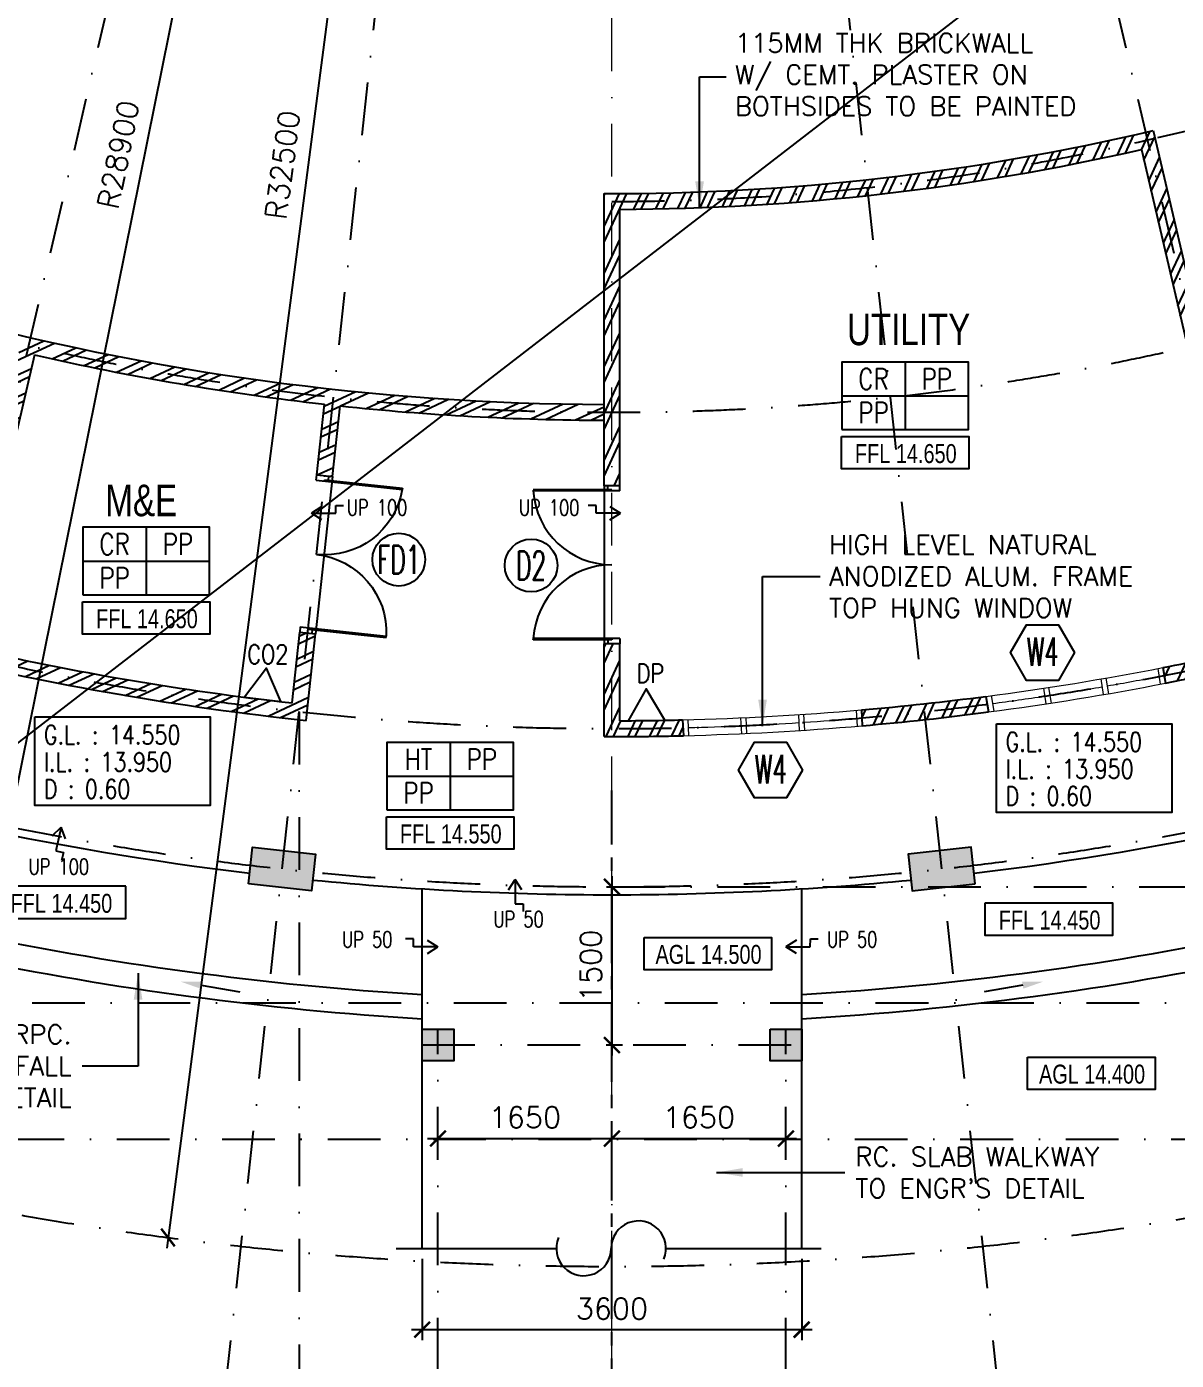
# Model space of a CAD drawing. Extents: x 2879167 to 2959690, y -882003 to -585933.
# Drawn here: x 2908680 to 2919584, y -762872 to -750224 of the extents above; entities that cross this region are included whole.
import ezdxf
from ezdxf.enums import TextEntityAlignment as Align

# ---------------------------------------------------------------- set-up
doc = ezdxf.new("R2010")
doc.units = 0
doc.header["$LTSCALE"] = 1000
doc.header["$MEASUREMENT"] = 0
doc.header["$PDMODE"] = 66
for name, pattern in [('BORDER', [1.75, 0.5, -0.25, 0.5, -0.25, 0, -0.25]), ('CENTER2', [1.125, 0.75, -0.125, 0.125, -0.125]), ('DASHDOT', [1, 0.5, -0.25, 0, -0.25])]:
    doc.linetypes.add(name, pattern=pattern)
doc.layers.get('0').update_dxf_attribs({"linetype": 'CONTINUOUS'})
doc.layers.get('DEFPOINTS').update_dxf_attribs({"linetype": 'CONTINUOUS'})
for name, color, linetype in [('COL', 3, 'CONTINUOUS'), ('DIM', 5, 'CONTINUOUS'), ('DR', 5, 'CONTINUOUS'), ('DRAIN', 1, 'CONTINUOUS'), ('Finishes', 1, 'CONTINUOUS'), ('GRID', 6, 'DASHDOT'), ('H', 6, 'CONTINUOUS'), ('h-x', 6, 'CONTINUOUS'), ('LINE', 7, 'CONTINUOUS'), ('SCH-WIN', 7, 'CONTINUOUS'), ('Sch_Door', 7, 'CONTINUOUS'), ('Sch_Window', 2, 'CONTINUOUS'), ('SECTIONLINE', 4, 'CONTINUOUS'), ('SPEC', 7, 'CONTINUOUS'), ('TEXT', 7, 'CONTINUOUS'), ('WALL', 2, 'CONTINUOUS')]:
    doc.layers.add(name, color=color, linetype=linetype)
doc.styles.add('ROMANS', font='romans.shx')
doc.styles.get("Standard").update_dxf_attribs({"font": 'Helv.shx'})
doc.dimstyles.get("Standard").update_dxf_attribs({"dimscale": 5, "dimtxt": 1, "dimasz": 2, "dimexe": 1, "dimexo": 1, "dimgap": 1, "dimtad": 0, "dimtih": 1, "dimtoh": 1, "dimdec": 4, "dimzin": 0, "dimdsep": 46, "dimtxsty": 'ROMANS', "dimcen": 1, "dimadec": 0, "dimazin": 0, "dimtfac": 1, "dimtdec": 4, "dimtofl": 0, "dimtmove": 0, "dimatfit": 3, "dimfxl": 0, "dimtolj": 1, "dimtzin": 0, "dimarcsym": 0})
doc.dimstyles.new('STANDARD$0', dxfattribs={"dimscale": 0, "dimtxt": 8, "dimasz": 6, "dimexe": 1, "dimexo": 1, "dimgap": 3, "dimtad": 1, "dimdec": 0, "dimlfac": -1, "dimrnd": 1, "dimzin": 0, "dimdsep": 46, "dimtxsty": 'Standard', "dimcen": 0, "dimclrd": 5, "dimclre": 250, "dimadec": 0, "dimazin": 0, "dimtfac": 1, "dimtdec": 4, "dimtofl": 0, "dimtmove": 0, "dimatfit": 3, "dimfxl": 0, "dimtolj": 1, "dimtzin": 0, "dimarcsym": 0})
pattern_1 = [(25, (488140.78, 188080.5), (-79.240924, 169.93271), []), (25, (488223.83, 188050.26), (-79.240924, 169.93271), [])]

# ---------------------------------------------------------------- blocks, each defined once
blk = doc.blocks.new('D1500-1')
at = {"layer": 'DR'}
for p, q in [((38, 77), (38, 821)), ((38, 821), (50, 820)), ((50, 0), (50, 820)), ((1462, 821), (1450, 820)), ((1450, 0), (1450, 820)), ((1462, 77), (1462, 821)), ((38, 115), (0, 115)), ((50, 0), (0, 0)), ((50, 77), (38, 77)), ((1450, 77), (1462, 77)), ((1462, 115), (1500, 115)), ((1450, 0), (1500, 0))]:
    blk.add_line(p, q, dxfattribs=at)
for centre, start, end in [((5, 77), 0.0238, 86.5289), ((1495, 77), 93.4711, 179.9762)]:
    blk.add_arc(centre, 745, start, end, dxfattribs=at)
blk = doc.blocks.new('_ARCHTICK')
at = {"color": 0, "linetype": 'ByBlock', "const_width": 0.15}
blk.add_lwpolyline([(-0.5, -0.5), (0.5, 0.5)], dxfattribs=at)
blk = doc.blocks.new('*D28')
at = {"layer": 'DEFPOINTS', "color": 0}
for p in [(2919310, -751298), (2920483, -753078), (2919764, -753246)]:
    blk.add_point(p, dxfattribs=at)
at = {"layer": 'DIM', "color": 0}
for p, q in [((2920007, -751033), (2920505, -753176)), ((2919408, -751275), (2920127, -751108)), ((2919861, -753223), (2920580, -753056))]:
    blk.add_line(p, q, dxfattribs=at)
at = {"layer": 'DIM', "color": 0, "xscale": 150, "yscale": 150, "zscale": 150}
for p, rotation in [((2920029, -751131), 103.1053272757689), ((2920483, -753078), 283.1053272757688)]:
    blk.add_blockref('_ARCHTICK', p, dxfattribs=dict(at, rotation=rotation))
at = {"layer": 'DIM', "color": 7, "insert": (2920451, -752059), "char_height": 200, "attachment_point": 5, "rotation": 283.1053, "style": 'ROMANS'}
blk.add_mtext('\\A1;2000', dxfattribs=at)
blk = doc.blocks.new('*D30')
at = {"layer": 'DEFPOINTS', "color": 0}
for p in [(2912431, -761810), (2916031, -761810), (2916031, -762581)]:
    blk.add_point(p, dxfattribs=at)
at = {"layer": 'DIM', "color": 0}
for p, q in [((2912431, -761910), (2912431, -762681)), ((2916031, -761910), (2916031, -762681)), ((2912331, -762581), (2916131, -762581))]:
    blk.add_line(p, q, dxfattribs=at)
at = {"layer": 'DIM', "color": 0, "xscale": 150, "yscale": 150, "zscale": 150, "rotation": 180}
blk.add_blockref('_ARCHTICK', (2912431, -762581), dxfattribs=at)
at = {"layer": 'DIM', "color": 0, "xscale": 150, "yscale": 150, "zscale": 150}
blk.add_blockref('_ARCHTICK', (2916031, -762581), dxfattribs=at)
at = {"layer": 'DIM', "color": 7, "insert": (2914231, -762381), "char_height": 200, "attachment_point": 5, "style": 'ROMANS'}
blk.add_mtext('\\A1;3600', dxfattribs=at)
blk = doc.blocks.new('*D31')
at = {"layer": 'DEFPOINTS', "color": 0}
for p in [(2914231, -729481), (2914231, -729481), (2913813, -731767), (2898231, -756033), (2931005, -757318)]:
    blk.add_point(p, dxfattribs=at)
at = {"layer": 'DIM'}
blk.add_arc((2914231, -729481), 2323, 238.927, 301.073, dxfattribs=at)
at = {"layer": 'DIM', "xscale": 200, "yscale": 200, "zscale": 200}
for p, rotation in [((2913032, -731471), 148.9270490380316), ((2915430, -731471), 31.07295098388072)]:
    blk.add_blockref('_ARCHTICK', p, dxfattribs=dict(at, rotation=rotation))
at = {"layer": 'DIM', "color": 7, "insert": (2914231, -731585), "char_height": 200, "attachment_point": 5, "rotation": 0, "style": 'ROMANS'}
blk.add_mtext('\\A1;62°8\'45"', dxfattribs=at)
blk = doc.blocks.new('*D44')
at = {"layer": 'DEFPOINTS', "color": 0}
for p in [(2914231, -729481), (2914231, -729481), (2910578, -763030), (2917884, -763030), (2912983, -763988)]:
    blk.add_point(p, dxfattribs=at)
at = {"layer": 'DIM'}
for p, q in [((2910567, -763129), (2910482, -763908)), ((2917895, -763129), (2917980, -763908))]:
    blk.add_line(p, q, dxfattribs=at)
blk.add_arc((2914231, -729481), 34530, 263.7854, 276.2146, dxfattribs=at)
at = {"layer": 'DIM', "xscale": 200, "yscale": 200, "zscale": 200}
for p, rotation in [((2910493, -763808), 173.7854098226165), ((2917969, -763808), 6.214590176149573)]:
    blk.add_blockref('_ARCHTICK', p, dxfattribs=dict(at, rotation=rotation))
at = {"layer": 'DIM', "color": 7, "insert": (2914231, -763792), "char_height": 200, "attachment_point": 5, "style": 'ROMANS'}
blk.add_mtext('\\A1;12°25\'45"', dxfattribs=at)
blk = doc.blocks.new('*D45')
at = {"layer": 'DEFPOINTS', "color": 0}
for p in [(2914231, -729481), (2914231, -729481), (2924967, -761301), (2917884, -763030), (2920442, -763465)]:
    blk.add_point(p, dxfattribs=at)
at = {"layer": 'DIM'}
for p, q in [((2924999, -761396), (2925307, -762310)), ((2917895, -763129), (2917982, -763924))]:
    blk.add_line(p, q, dxfattribs=at)
blk.add_arc((2914231, -729481), 34546, 276.2146, 288.6438, dxfattribs=at)
at = {"layer": 'DIM', "xscale": 200, "yscale": 200, "zscale": 200}
for p, rotation in [((2925275, -762215), 18.64377093083604), ((2917971, -763825), 186.2145905017466)]:
    blk.add_blockref('_ARCHTICK', p, dxfattribs=dict(at, rotation=rotation))
at = {"layer": 'DIM', "color": 7, "insert": (2921619, -763004), "char_height": 200, "attachment_point": 5, "rotation": 12.4292, "style": 'ROMANS'}
blk.add_mtext('\\A1;12°25\'45"', dxfattribs=at)
blk = doc.blocks.new('*D46')
at = {"layer": 'DEFPOINTS', "color": 0}
for p in [(2914231, -729481), (2914231, -729481), (2931679, -758436), (2924967, -761301), (2927606, -761318)]:
    blk.add_point(p, dxfattribs=at)
at = {"layer": 'DIM'}
for p, q in [((2931730, -758521), (2932106, -759144)), ((2924999, -761396), (2925302, -762296))]:
    blk.add_line(p, q, dxfattribs=at)
blk.add_arc((2914231, -729481), 34532, 288.6438, 301.073, dxfattribs=at)
at = {"layer": 'DIM', "xscale": 200, "yscale": 200, "zscale": 200}
for p, rotation in [((2932054, -759058), 31.07295125743966), ((2925270, -762201), 198.6437709308359)]:
    blk.add_blockref('_ARCHTICK', p, dxfattribs=dict(at, rotation=rotation))
at = {"layer": 'DIM', "color": 7, "insert": (2928656, -760615), "char_height": 200, "attachment_point": 5, "rotation": 24.8584, "style": 'ROMANS'}
blk.add_mtext('\\A1;12°25\'45"', dxfattribs=at)
blk = doc.blocks.new('*D40')
at = {"layer": 'DEFPOINTS', "color": 0}
for p in [(2914081, -758381), (2914081, -759881), (2914231, -759881)]:
    blk.add_point(p, dxfattribs=at)
at = {"layer": 'DIM', "color": 0}
for p, q in [((2914231, -758281), (2914231, -759981)), ((2914181, -758381), (2914331, -758381)), ((2914181, -759881), (2914331, -759881))]:
    blk.add_line(p, q, dxfattribs=at)
at = {"layer": 'DIM', "color": 0, "xscale": 150, "yscale": 150, "zscale": 150}
for p, rotation in [((2914231, -758381), 90), ((2914231, -759881), 270)]:
    blk.add_blockref('_ARCHTICK', p, dxfattribs=dict(at, rotation=rotation))
at = {"layer": 'DIM', "color": 7, "insert": (2914031, -759131), "char_height": 200, "attachment_point": 5, "rotation": 90, "style": 'ROMANS'}
blk.add_mtext('\\A1;1500', dxfattribs=at)
blk = doc.blocks.new('*D41')
at = {"layer": 'DEFPOINTS', "color": 0}
for p in [(2914231, -729481), (2914231, -729481), (2903496, -761301), (2905581, -762927), (2910578, -763030)]:
    blk.add_point(p, dxfattribs=at)
at = {"layer": 'DIM'}
for p, q in [((2903464, -761396), (2903155, -762310)), ((2910567, -763129), (2910481, -763924))]:
    blk.add_line(p, q, dxfattribs=at)
blk.add_arc((2914231, -729481), 34546, 251.3562, 263.7854, dxfattribs=at)
at = {"layer": 'DIM', "xscale": 200, "yscale": 200, "zscale": 200}
for p, rotation in [((2903187, -762215), 161.3562291409188), ((2910491, -763825), 353.7854095700074)]:
    blk.add_blockref('_ARCHTICK', p, dxfattribs=dict(at, rotation=rotation))
at = {"layer": 'DIM', "color": 7, "insert": (2906843, -763004), "char_height": 200, "attachment_point": 5, "rotation": 347.5708, "style": 'ROMANS'}
blk.add_mtext('\\A1;12°25\'45"', dxfattribs=at)
blk = doc.blocks.new('*D42')
at = {"layer": 'DEFPOINTS', "color": 0}
for p in [(2914231, -729481), (2914231, -729481), (2896783, -758436), (2898592, -760269), (2903496, -761301)]:
    blk.add_point(p, dxfattribs=at)
at = {"layer": 'DIM'}
for p, q in [((2896732, -758521), (2896357, -759144)), ((2903464, -761396), (2903160, -762296))]:
    blk.add_line(p, q, dxfattribs=at)
blk.add_arc((2914231, -729481), 34532, 238.927, 251.3562, dxfattribs=at)
at = {"layer": 'DIM', "xscale": 200, "yscale": 200, "zscale": 200}
for p, rotation in [((2896408, -759058), 148.9270488143155), ((2903192, -762201), 341.3562291409183)]:
    blk.add_blockref('_ARCHTICK', p, dxfattribs=dict(at, rotation=rotation))
at = {"layer": 'DIM', "color": 7, "insert": (2899807, -760615), "char_height": 200, "attachment_point": 5, "rotation": 335.1416, "style": 'ROMANS'}
blk.add_mtext('\\A1;12°25\'45"', dxfattribs=at)
blk = doc.blocks.new('*D67')
at = {"layer": 'DEFPOINTS', "color": 0}
for p in [(2912581, -760768), (2914231, -760768), (2914231, -760768)]:
    blk.add_point(p, dxfattribs=at)
at = {"layer": 'DIM', "color": 0}
for p, q in [((2912481, -760768), (2914331, -760768)), ((2912581, -760668), (2912581, -760668))]:
    blk.add_line(p, q, dxfattribs=at)
at = {"layer": 'DIM', "color": 0, "xscale": 150, "yscale": 150, "zscale": 150, "rotation": 180}
blk.add_blockref('_ARCHTICK', (2912581, -760768), dxfattribs=at)
at = {"layer": 'DIM', "color": 0, "xscale": 150, "yscale": 150, "zscale": 150}
blk.add_blockref('_ARCHTICK', (2914231, -760768), dxfattribs=at)
at = {"layer": 'DIM', "color": 7, "insert": (2913406, -760568), "char_height": 200, "attachment_point": 5, "style": 'ROMANS'}
blk.add_mtext('\\A1;1650', dxfattribs=at)
blk = doc.blocks.new('*D68')
at = {"layer": 'DEFPOINTS', "color": 0}
for p in [(2914231, -760768), (2915881, -760768), (2915881, -760768)]:
    blk.add_point(p, dxfattribs=at)
at = {"layer": 'DIM', "color": 0}
for p, q in [((2914131, -760768), (2915981, -760768)), ((2914231, -760668), (2914231, -760668)), ((2915881, -760868), (2915881, -760868))]:
    blk.add_line(p, q, dxfattribs=at)
at = {"layer": 'DIM', "color": 0, "xscale": 150, "yscale": 150, "zscale": 150, "rotation": 180}
blk.add_blockref('_ARCHTICK', (2914231, -760768), dxfattribs=at)
at = {"layer": 'DIM', "color": 0, "xscale": 150, "yscale": 150, "zscale": 150}
blk.add_blockref('_ARCHTICK', (2915881, -760768), dxfattribs=at)
at = {"layer": 'DIM', "color": 7, "insert": (2915056, -760568), "char_height": 200, "attachment_point": 5, "style": 'ROMANS'}
blk.add_mtext('\\A1;1650', dxfattribs=at)
blk = doc.blocks.new('A$C20F67EEF')
at = {"layer": 'LINE', "color": 5}
blk.add_line((33, 200), (33, 571), dxfattribs=at)
blk.add_solid([(0, 200), (67, 200), (33, 0)], dxfattribs=at)
blk = doc.blocks.new('*D72')
at = {"layer": 'DEFPOINTS', "color": 0}
for p in [(2914231, -729481), (2910020, -761707)]:
    blk.add_point(p, dxfattribs=at)
at = {"layer": 'DIM', "color": 0}
blk.add_line((2914244, -729382), (2910008, -761807), dxfattribs=at)
at = {"layer": 'DIM', "color": 0, "xscale": 150, "yscale": 150, "zscale": 150, "rotation": 262.5559261488257}
blk.add_blockref('_ARCHTICK', (2910020, -761707), dxfattribs=at)
at = {"layer": 'DIM', "color": 7, "insert": (2911107, -751535), "char_height": 200, "attachment_point": 5, "rotation": 82.5559, "style": 'ROMANS'}
blk.add_mtext('\\A1;R32500', dxfattribs=at)
blk = doc.blocks.new('*D74')
at = {"layer": 'DEFPOINTS', "color": 0}
for p in [(2914231, -729481), (2914231, -729481), (2925948, -761728), (2927659, -761709), (2925388, -762550)]:
    blk.add_point(p, dxfattribs=at)
at = {"layer": 'DIM'}
blk.add_arc((2914231, -729481), 34310, 288.6438, 292.6199, dxfattribs=at)
at = {"layer": 'DIM', "xscale": 200, "yscale": 200, "zscale": 200}
for p, rotation in [((2927427, -761152), 22.61986495981807), ((2925199, -761991), 198.6437706189759)]:
    blk.add_blockref('_ARCHTICK', p, dxfattribs=dict(at, rotation=rotation))
at = {"layer": 'DIM', "color": 7, "insert": (2926243, -761386), "char_height": 200, "attachment_point": 5, "rotation": 20.6318, "style": 'ROMANS'}
blk.add_mtext('\\A1;3°58\'34"', dxfattribs=at)
blk = doc.blocks.new('*D75')
at = {"layer": 'DEFPOINTS', "color": 0}
for p in [(2914231, -729481), (2914231, -729481), (2901771, -761449), (2900803, -761709), (2903074, -762550)]:
    blk.add_point(p, dxfattribs=at)
at = {"layer": 'DIM'}
blk.add_arc((2914231, -729481), 34310, 247.3801, 251.3562, dxfattribs=at)
at = {"layer": 'DIM', "xscale": 200, "yscale": 200, "zscale": 200}
for p, rotation in [((2901035, -761152), 157.3801448760724), ((2903263, -761991), 341.3562392169155)]:
    blk.add_blockref('_ARCHTICK', p, dxfattribs=dict(at, rotation=rotation))
at = {"layer": 'DIM', "color": 7, "insert": (2902219, -761386), "char_height": 200, "attachment_point": 5, "rotation": 339.3682, "style": 'ROMANS'}
blk.add_mtext('\\A1;3°58\'34"', dxfattribs=at)
blk = doc.blocks.new('*D76')
at = {"layer": 'DEFPOINTS', "color": 0}
for p in [(2914231, -729481), (2914231, -729481), (2903828, -762176), (2903070, -762562), (2904805, -763098)]:
    blk.add_point(p, dxfattribs=at)
at = {"layer": 'DIM'}
blk.add_arc((2914231, -729481), 34310, 251.3562, 254.3361, dxfattribs=at)
at = {"layer": 'DIM', "xscale": 200, "yscale": 200, "zscale": 200}
for p, rotation in [((2903263, -761991), 161.3562293810234), ((2904968, -762517), 344.3361454312286)]:
    blk.add_blockref('_ARCHTICK', p, dxfattribs=dict(at, rotation=rotation))
at = {"layer": 'DIM', "color": 7, "insert": (2904177, -762056), "char_height": 200, "attachment_point": 5, "rotation": 342.8462, "style": 'ROMANS'}
blk.add_mtext('\\A1;2°58\'48"', dxfattribs=at)
blk = doc.blocks.new('*D77')
at = {"layer": 'DEFPOINTS', "color": 0}
for p in [(2914231, -729481), (2914231, -729481), (2924066, -762351), (2925392, -762562), (2923657, -763098)]:
    blk.add_point(p, dxfattribs=at)
at = {"layer": 'DIM'}
blk.add_arc((2914231, -729481), 34310, 285.6639, 288.6438, dxfattribs=at)
at = {"layer": 'DIM', "xscale": 200, "yscale": 200, "zscale": 200}
for p, rotation in [((2925199, -761991), 18.64377421588699), ((2923494, -762517), 195.6638581656811)]:
    blk.add_blockref('_ARCHTICK', p, dxfattribs=dict(at, rotation=rotation))
at = {"layer": 'DIM', "color": 7, "insert": (2924286, -762056), "char_height": 200, "attachment_point": 5, "rotation": 17.1538, "style": 'ROMANS'}
blk.add_mtext('\\A1;2°58\'48"', dxfattribs=at)
blk = doc.blocks.new('*D130')
at = {"layer": 'DEFPOINTS', "color": 0, "ltscale": 0.1}
for p in [(2914231, -729481), (2908510, -757810)]:
    blk.add_point(p, dxfattribs=at)
at = {"layer": 'DIM', "ltscale": 0.1}
blk.add_line((2914251, -729383), (2908491, -757908), dxfattribs=at)
at = {"layer": 'DIM', "ltscale": 0.1, "xscale": 200, "yscale": 200, "zscale": 200, "rotation": 258.5830123765257}
blk.add_blockref('_ARCHTICK', (2908510, -757810), dxfattribs=at)
at = {"layer": 'DIM', "color": 7, "ltscale": 0.1, "insert": (2909550, -751437), "char_height": 200, "attachment_point": 5, "rotation": 78.583, "style": 'ROMANS'}
blk.add_mtext('\\A1;R28900', dxfattribs=at)

msp = doc.modelspace()

# ---------------------------------------------------------------- hatches: boundary and pattern name
at = {"layer": 'H', "ltscale": 0.1}
h = msp.add_hatch(dxfattribs=at)
h.set_pattern_fill('ANSI32', color=256, scale=500, angle=200, style=0)
h.set_pattern_definition([(245, (488140.78, 188080.5), (169.93271, -79.240924), []), (245, (488057.72, 188050.26), (169.93271, -79.240924), [])])
h.paths.add_polyline_path([(2919366.2, -751207.8, -0.0589306), (2914156.1, -751806.3), (2914156.1, -753806.3), (2914156.1, -753956.3), (2914156.1, -754577), (2914306.1, -754577), (2914306.1, -751956.3, 0.0555714), (2919254.1, -751387.9), (2920353.8, -756111.6, -0.0083875), (2919457.1, -756302), (2919481.2, -756450.1, 0.0113577), (2920700.5, -756183.9), (2920701.3, -756183.7), (2920664.3, -756038.3, -0.0015472), (2920499.9, -756077.6)])
h.paths.add_polyline_path([(2914900.3, -756798.2, -0.0054371), (2914306.1, -756806.3), (2914306.1, -756077), (2914156.1, -756077), (2914156.1, -756956.3, 0.0068482), (2914908.7, -756948.1)])
h.paths.add_polyline_path([(2917779.1, -756575.1, -0.0108745), (2916597.7, -756703.7), (2916606, -756853.6, 0.0109594), (2917803.3, -756723.2)])
h = msp.add_hatch(dxfattribs=at)
h.set_pattern_fill('ANSI32', color=256, scale=500, angle=340, style=0)
h.set_pattern_definition(pattern_1)
h.paths.add_polyline_path([(2911688.5, -753673.2, -0.0317847), (2908642.6, -753155.7), (2908608.6, -753301.8), (2908342.2, -754446.2), (2908342.2, -754446.2), (2908342.2, -754446.2), (2907928.4, -756223.7, 0.0314235), (2911329.5, -756802.8), (2911418.8, -755982.7), (2911269.6, -755966.5), (2911196.6, -756637.4, -0.0286837), (2908108.5, -756111.6), (2908754.7, -753335.8, 0.0285216), (2911505.1, -753804.1), (2911432, -754475.3), (2911581.1, -754491.5), (2911654.2, -753820.4)])
h = msp.add_hatch(dxfattribs=at)
h.set_pattern_fill('ANSI32', color=256, scale=500, angle=340, style=0)
h.set_pattern_definition(pattern_1)
h.paths.add_polyline_path([(2911688.5, -753673.2), (2911654.2, -753820.4, 0.0256101), (2914156.1, -753956.3), (2914156.1, -753806.3, -0.0254143)])
h = msp.add_hatch(dxfattribs=at)
h.set_pattern_fill('AR-CONC', color=256, scale=35, style=0)
h.set_pattern_definition([(50, (488140.78, 188080.5), (251.041064, -21.963247), [26.25, -288.75]), (355, (488140.78, 188080.5), (-48.562967, 263.267247), [21, -231]), (100.4514, (488161.7, 188078.66), (202.478284, 241.30384), [22.309067, -245.39974]), (46.1842, (488140.78, 188150.5), (373.534367, -57.931655), [39.375, -433.125]), (96.6356, (488171.9, 188145.66), (327.131947, 340.941255), [33.4636, -368.09955]), (351.1842, (488140.78, 188150.5), (327.13168, 340.94151), [31.5, -346.5]), (21, (488175.78, 188133), (208.917468, -140.916612), [26.25, -288.75]), (326, (488175.78, 188133), (85.160366, 253.802516), [21, -231]), (71.4514, (488193.19, 188121.25), (294.07792, 112.885674), [22.309067, -245.39974]), (37.5, (488140.78, 188080.49), (4.2559494, 116.5128488), [0, -228.2, 0, -234.5, 0, -231.875]), (7.5, (488140.78, 188080.49), (92.074338, 138.044099), [0, -133.7, 0, -222.95, 0, -88.375]), (327.5, (488062.73, 188080.49), (186.8378527, -7.894205), [0, -87.5, 0, -273, 0, -362.25]), (317.5, (488027.73, 188080.5), (204.115159, 35.036744), [0, -113.75, 0, -181.3, 0, -257.25])])
h.paths.add_polyline_path([(2923729.8, -756696.5), (2923729.7, -756696.4), (2923729.7, -756696.4), (2923698.3, -756603.1), (2923129.8, -756795), (2923241.7, -757126.6), (2923810.2, -756934.8)])
h.paths.add_polyline_path([(2917638.9, -758005.1), (2917042.4, -758070.1), (2917080.3, -758418), (2917676.8, -758353.1)])
h.paths.add_polyline_path([(2916031.1, -759731.4), (2915731.1, -759731.4), (2915731.1, -760031.4), (2916031.1, -760031.4)])
h.paths.add_polyline_path([(2912731.1, -759731.4), (2912431.1, -759731.4), (2912431.1, -760031.4), (2912731.1, -760031.4)])
h.paths.add_polyline_path([(2911419.8, -758070.1), (2910823.3, -758005.1), (2910785.4, -758353.1), (2911381.9, -758418)])

# ---------------------------------------------------------------- linework, layer by layer
at = {"ltscale": 0.1}
for p, q in [((2911581.1, -754491.5), (2911418.8, -755982.7)), ((2914156.1, -754577), (2914156.1, -756077))]:
    msp.add_line(p, q, dxfattribs=at)
at = {"ltscale": 2}
for p, q in [((2912431.1, -761810.1), (2912431.1, -758400.4)), ((2916031.1, -761810.1), (2916031.1, -758400.4))]:
    msp.add_line(p, q, dxfattribs=at)
at = {"color": 5, "ltscale": 2}
for p, q in [((2912185.1, -761810.1), (2913703.6, -761810.1)), ((2914743.6, -761810.1), (2916216.4, -761810.1))]:
    msp.add_line(p, q, dxfattribs=at)
at = {"ltscale": 2}
for radius, start, end in [(28975, 251.94947, 263.19217), (28975, 276.80783, 288.05053), (29975, 249.43539, 266.55731), (29975, 273.44269, 290.56461), (28975, 264.37865, 270), (28975, 270, 275.62135)]:
    msp.add_arc((2914231.1, -729481.4), radius, start, end, dxfattribs=at)
at = {"color": 5, "ltscale": 2}
for centre, start, end in [((2914483.6, -761810.1), 336.90183, 180), ((2913963.6, -761810.1), 156.90183, 0)]:
    msp.add_arc(centre, 260, start, end, dxfattribs=at)
at = {"layer": 'COL', "color": 3, "ltscale": 2}
for points in [[(2910785.4, -758353.1), (2910823.3, -758005.1), (2911419.8, -758070.1), (2911381.9, -758418)], [(2917676.8, -758353.1), (2917638.9, -758005.1), (2917042.4, -758070.1), (2917080.3, -758418)]]:
    msp.add_lwpolyline(points, close=True, dxfattribs=at)
at = {"layer": 'COL'}
for points in [[(2912431.1, -759731.4), (2912731.1, -759731.4), (2912731.1, -760031.4), (2912431.1, -760031.4)], [(2915731.1, -759731.4), (2916031.1, -759731.4), (2916031.1, -760031.4), (2915731.1, -760031.4)]]:
    msp.add_lwpolyline(points, close=True, dxfattribs=at)
at = {"layer": 'DIM', "ltscale": 0.1}
msp.add_line((2879495.8, -779461.5), (2957224.8, -719510.5), dxfattribs=at)
at = {"layer": 'DRAIN', "color": 1, "ltscale": 2}
for start, end in [(249.85636, 266.58356), (273.41644, 290.14364)]:
    msp.add_arc((2914231.1, -729481.4), 30205, start, end, dxfattribs=at)
at = {"layer": 'Finishes'}
for p, q in [((2917012, -753404.9), (2917012, -754044.8)), ((2916411.9, -753725.2), (2917612.2, -753725.2)), ((2909813.7, -754971.4), (2909813.7, -755611.3)), ((2909213.6, -755291.7), (2910413.8, -755291.7)), ((2912696.1, -757012.1), (2912696.1, -757652.1)), ((2912096, -757332.5), (2913296.2, -757332.5))]:
    msp.add_line(p, q, dxfattribs=at)
for points in [[(2916411.9, -754044.8), (2917612.2, -754044.8), (2917612.2, -753404.9), (2916411.9, -753404.9)], [(2909213.6, -755611.3), (2910413.8, -755611.3), (2910413.8, -754971.4), (2909213.6, -754971.4)], [(2910745.5, -756582.8), (2911089.3, -756625.2), (2910954, -756306.3)], [(2914386.3, -756806), (2914732.7, -756801.8), (2914555.9, -756503.9)], [(2912096, -757652.1), (2913296.2, -757652.1), (2913296.2, -757012.1), (2912096, -757012.1)]]:
    msp.add_lwpolyline(points, close=True, dxfattribs=at)
at = {"layer": 'GRID'}
for p, q in [((2914231.1, -729481.4), (2908018.4, -756167.8)), ((2910453.1, -764176.3), (2914231.1, -729481.4)), ((2914231.1, -729481.4), (2920443.8, -756167.8)), ((2918009.1, -764176.3), (2914231.1, -729481.4)), ((2911265, -756720.4), (2911265, -766244.5)), ((2914231.1, -758381.4), (2938704.8, -758381.4)), ((2901731.1, -759481.4), (2938704.8, -759481.4)), ((2912581.1, -767969.7), (2912581.1, -759731.4)), ((2915881.1, -767969.7), (2915881.1, -759731.4)), ((2912431.1, -759881.4), (2916031.1, -759881.4)), ((2905534.4, -760774.4), (2938704.8, -760774.4))]:
    msp.add_line(p, q, dxfattribs=at)
at = {"layer": 'GRID', "color": 42, "linetype": 'BORDER', "lineweight": 9}
msp.add_line((2914231.1, -769895.6), (2914231.1, -729481.4), dxfattribs=at)
at = {"layer": 'GRID'}
for radius, start, end in [(24400, 238.92705, 301.24907), (22400, 270, 283.29717), (27400, 234.58389, 305.41611), (28900, 234.80971, 305.04123), (32500, 235.39893, 304.60107)]:
    msp.add_arc((2914231.1, -729481.4), radius, start, end, dxfattribs=at)
at = {"layer": 'H', "color": 5, "lineweight": 0, "ltscale": 0.1}
for p, q in [((2919408, -756311.5), (2919432.1, -756459.7)), ((2918866.8, -756410.3), (2918890.9, -756558.4)), ((2918916.1, -756401.8), (2918940.2, -756549.8)), ((2917828.7, -756568.5), (2917852.8, -756716.7)), ((2918323.9, -756498.2), (2918348, -756646.2)), ((2918373.3, -756490.6), (2918397.4, -756638.7)), ((2916547.9, -756708), (2916556.2, -756857.8)), ((2914950.3, -756796.9), (2914958.7, -756946.8)), ((2915450.1, -756779.2), (2915458.5, -756929)), ((2915500.1, -756776.9), (2915508.4, -756926.7)), ((2915999.3, -756749.1), (2916007.6, -756898.9)), ((2916049.2, -756745.9), (2916057.5, -756895.6))]:
    msp.add_line(p, q, dxfattribs=at)
for radius, start, end in [(27325, 277.46066, 281.02584), (27475, 277.4704, 281.01611), (27400, 279.87059, 280.91636), (27400, 277.57015, 278.61592), (27400, 278.72048, 279.76603), (27325, 271.40334, 274.96852), (27475, 271.41307, 274.95878), (27400, 271.51282, 272.55859), (27400, 272.66315, 273.70871), (27400, 273.81326, 274.85903)]:
    msp.add_arc((2914231.1, -729481.4), radius, start, end, dxfattribs=at)
at = {"layer": 'h-x', "ltscale": 0.1}
msp.add_line((2914156.1, -753956.3), (2914156.1, -753806.3), dxfattribs=at)
at = {"layer": 'SCH-WIN', "ltscale": 0.1}
for points in [[(2918618.1, -756160.4), (2918466.1, -756423.6), (2918162.1, -756423.6), (2918010.1, -756160.4), (2918162.1, -755897.1), (2918466.1, -755897.1)], [(2916038.4, -757273.5), (2915886.4, -757536.8), (2915582.4, -757536.8), (2915430.4, -757273.5), (2915582.4, -757010.2), (2915886.4, -757010.2)]]:
    msp.add_lwpolyline(points, close=True, dxfattribs=at)
at = {"layer": 'Sch_Door', "ltscale": 0.1}
for centre in [(2912209.2, -755278.3), (2913464.1, -755334.3)]:
    msp.add_circle(centre, 250.4, dxfattribs=at)
at = {"layer": 'SECTIONLINE', "color": 4, "linetype": 'CENTER2'}
msp.add_line((2914231.1, -768104.8), (2914231.1, -757469), dxfattribs=at)
at = {"layer": 'SPEC', "color": 7}
for p, q in [((2911480.1, -754774.3), (2911380, -754838.1)), ((2911610.9, -754838.7), (2911611.1, -754763.7)), ((2911611.1, -754763.7), (2911686.1, -754763.9)), ((2914081.1, -754763.7), (2914006.1, -754763.9)), ((2914081.3, -754838.7), (2914081.1, -754763.7)), ((2914212.1, -754774.3), (2914312.2, -754838.1)), ((2911380, -754838.1), (2911610.9, -754838.7)), ((2911479.8, -754902.5), (2911380, -754838.1)), ((2914312.2, -754838.1), (2914081.3, -754838.7)), ((2914212.4, -754902.5), (2914312.2, -754838.1)), ((2908922.7, -757898.3), (2909007.7, -757815.5)), ((2909007.7, -757815.5), (2908955.5, -758040.4)), ((2909047.5, -757927.3), (2909007.7, -757815.5)), ((2908955.5, -758040.4), (2909028.6, -758057.3)), ((2909028.6, -758057.3), (2909011.6, -758130.4)), ((2913249.2, -758410.4), (2913313.5, -758310.6)), ((2913313.5, -758310.6), (2913312.9, -758541.5)), ((2913377.3, -758410.7), (2913313.5, -758310.6)), ((2913312.9, -758541.5), (2913387.9, -758541.7)), ((2913387.9, -758541.7), (2913387.7, -758616.7)), ((2912349.1, -758875.3), (2912274.1, -758875.5)), ((2912349.3, -758950.3), (2912349.1, -758875.3)), ((2916112.9, -758950.3), (2916113.1, -758875.3)), ((2916113.1, -758875.3), (2916188.1, -758875.5)), ((2912580.2, -758949.7), (2912349.3, -758950.3)), ((2912480.1, -758885.9), (2912580.2, -758949.7)), ((2912480.4, -759014.1), (2912580.2, -758949.7)), ((2915982.2, -758885.9), (2915882, -758949.7)), ((2915882, -758949.7), (2916112.9, -758950.3)), ((2915981.8, -759014.1), (2915882, -758949.7))]:
    msp.add_line(p, q, dxfattribs=at)
at = {"layer": 'SPEC', "color": 1}
for points in [[(2916407.3, -754110.7), (2917616.7, -754110.7), (2917616.7, -754417.7), (2916407.3, -754417.7)], [(2909209, -755677.2), (2910418.4, -755677.2), (2910418.4, -755984.2), (2909209, -755984.2)], [(2912091.4, -757717.9), (2913300.8, -757717.9), (2913300.8, -758024.9), (2912091.4, -758024.9)], [(2909620.8, -758376.1), (2908411.4, -758376.1), (2908411.4, -758683.1), (2909620.8, -758683.1)], [(2917770.9, -758534.5), (2918980.3, -758534.5), (2918980.3, -758841.5), (2917770.9, -758841.5)], [(2914536, -758860.5), (2915745.4, -758860.5), (2915745.4, -759167.5), (2914536, -759167.5)], [(2918173.6, -759995.9), (2919383.1, -759995.9), (2919383.1, -760302.9), (2918173.6, -760302.9)]]:
    msp.add_lwpolyline(points, close=True, dxfattribs=at)
at = {"layer": 'SPEC', "color": 7}
for points in [[(2908757.7, -756767.9), (2910421.4, -756767.9), (2910421.4, -757609), (2908757.7, -757609)], [(2917879, -756834.8), (2919542.7, -756834.8), (2919542.7, -757675.9), (2917879, -757675.9)]]:
    msp.add_lwpolyline(points, close=True, dxfattribs=at)
at = {"layer": 'WALL'}
for p, q in [((2919366.2, -751207.8), (2920499.9, -756077.7)), ((2919254.1, -751387.9), (2920353.8, -756111.7)), ((2914156.1, -753806.3), (2914156.1, -751806.3)), ((2914306.1, -754577), (2914306.1, -751956.3)), ((2908754.7, -753335.8), (2908108.4, -756111.7)), ((2911432, -754475.3), (2911505.1, -753804.1)), ((2911581.1, -754491.5), (2911654.2, -753820.4)), ((2914156.1, -754577), (2914156.1, -753956.3)), ((2911432, -754475.3), (2911581.1, -754491.5)), ((2914306.1, -754577), (2914156.1, -754577)), ((2911196.6, -756637.4), (2911269.6, -755966.5)), ((2911269.6, -755966.5), (2911418.8, -755982.7)), ((2911329.5, -756802.8), (2911418.8, -755982.7)), ((2914156.1, -756956.3), (2914156.1, -756077)), ((2914306.1, -756077), (2914156.1, -756077)), ((2914306.1, -756806.3), (2914306.1, -756077)), ((2919457.1, -756302), (2919481.2, -756450.1)), ((2917779.1, -756575.1), (2917803.3, -756723.2)), ((2916597.7, -756703.7), (2916606, -756853.6)), ((2914900.3, -756798.2), (2914908.7, -756948.1))]:
    msp.add_line(p, q, dxfattribs=at)
for radius, start, end in [(24325, 239.29214, 269.82334), (22325, 269.80752, 283.29781), (22475, 270.1912, 282.91413), (24475, 257.07025, 263.60515), (24475, 263.9563, 269.82443), (27475, 256.3792, 263.93764), (27325, 257.05193, 263.62395), (27325, 281.02584, 282.94807), (27475, 281.01611, 283.6208), (27325, 274.96852, 277.46066), (27475, 274.95878, 277.4704), (27325, 270.15726, 271.40334), (27475, 269.8436, 271.41307)]:
    msp.add_arc((2914231.1, -729481.4), radius, start, end, dxfattribs=at)

# ---------------------------------------------------------------- block references
at = {"ltscale": 2, "xscale": -1, "rotation": 263.7854098120323}
msp.add_blockref('D1500-1', (2911269.6, -755966.5), dxfattribs=at)
at = {"ltscale": 2, "rotation": 90}
msp.add_blockref('D1500-1', (2914306.1, -756077), dxfattribs=at)
at = {"ltscale": 0.1, "rotation": 260.253593390136}
msp.add_blockref('A$C20F67EEF', (2910143.7, -759247.5), dxfattribs=at)
at = {"ltscale": 0.1, "xscale": -1, "rotation": 99.74640611797373}
msp.add_blockref('A$C20F67EEF', (2918318.5, -759247.5), dxfattribs=at)

# ---------------------------------------------------------------- texts
at = {"layer": 'Finishes', "color": 7, "ltscale": 10, "style": 'ROMANS', "width": 0.8}
for s, p in [('CR', (2916712, -753565.2)), ('PP', (2917312, -753565.2)), ('PP', (2916712, -753885.2)), ('CR', (2909513.7, -755131.7)), ('PP', (2910113.7, -755131.7)), ('PP', (2909513.7, -755451.7)), ('HT', (2912396.1, -757172.5)), ('PP', (2912996.1, -757172.5)), ('PP', (2912396.1, -757492.5))]:
    msp.add_text(s, height=200, dxfattribs=at).set_placement(p, align=Align.MIDDLE)
at = {"layer": 'Sch_Door', "color": 2, "style": 'ROMANS', "width": 0.6}
for s, p in [('FD1', (2912209.2, -755278.3)), ('D2', (2913464.1, -755334.3))]:
    msp.add_text(s, height=270, dxfattribs=at).set_placement(p, align=Align.MIDDLE_CENTER)
at = {"layer": 'Sch_Window', "style": 'ROMANS', "width": 0.6}
for p in [(2918316.8, -756152), (2915737, -757265.1)]:
    msp.add_text('W4', height=270, rotation=360, dxfattribs=at).set_placement(p, align=Align.MIDDLE_CENTER)
at = {"layer": 'SPEC', "color": 7, "width": 0.75}
for s, p in [('FFL 14.650', (2917018.8, -754272.5, -4612.3)), ('FFL 14.650', (2909820.5, -755838.9, -4612.3)), ('FFL 14.550', (2912702.9, -757879.7, -4612.3)), ('FFL 14.450', (2909009.3, -758537.9, -4612.3)), ('FFL 14.450', (2918382.4, -758696.3, -4612.3)), ('AGL 14.500', (2915147.5, -759022.3, -4612.3)), ('AGL 14.400', (2918785.1, -760157.7, -4612.3))]:
    msp.add_text(s, height=180, dxfattribs=at).set_placement(p, align=Align.MIDDLE_CENTER)
at = {"layer": 'SPEC', "color": 7, "style": 'ROMANS', "width": 0.75}
for s, rotation, p in [('UP 100', 360, (2911716.5, -754859.6)), ('UP 100', 0, (2913349, -754859.6)), ('UP 100', 360, (2908697.7, -758264.8)), ('UP 50', 360, (2913106.7, -758763.4)), ('UP 50', 0, (2911671.5, -758955.6)), ('UP 50', 0, (2916271.1, -758955.6))]:
    msp.add_text(s, height=150, rotation=rotation, dxfattribs=at).set_placement(p)
at = {"layer": 'SPEC', "color": 7, "linetype": 'Continuous', "style": 'ROMANS', "width": 0.8}
msp.add_text('CO2', height=180, rotation=360, dxfattribs=at).set_placement((2910967.3, -756176.6), align=Align.MIDDLE_CENTER)
msp.add_text('DP', height=180, dxfattribs=at).set_placement((2914595.1, -756357.4), align=Align.MIDDLE_CENTER)
at = {"layer": 'SPEC', "color": 161, "style": 'ROMANS', "width": 0.8}
for s, p in [('G.L. : 14.550', (2908842.3, -757030)), ('G.L. : 14.550', (2917963.6, -757096.9)), ('I.L. : 13.950', (2908842.3, -757287.2)), ('I.L. : 13.950', (2917963.6, -757354.1)), ('D : 0.60', (2908842.3, -757543.8)), ('D : 0.60', (2917963.6, -757610.7))]:
    msp.add_text(s, height=180, dxfattribs=at).set_placement(p)
at = {"layer": 'SPEC', "insert": (2915396.6, -750677.7), "char_height": 180, "attachment_point": 4, "style": 'ROMANS'}
msp.add_mtext('115MM THK BRICKWALL\\PW/ CEMT. PLASTER ON\\PBOTHSIDES TO BE PAINTED', dxfattribs=at)
at = {"layer": 'SPEC', "color": 7, "char_height": 180, "style": 'ROMANS'}
for s, insert, attachment_point in [('HIGH LEVEL NATURAL \\PANODIZED ALUM. FRAME \\PTOP HUNG WINDOW\\P  ', (2916290.3, -755585.7), 4), ("230MM %%C HRPC. \\PDRAIN LAID TO FALL \\PTO ENGR'S DETAIL", (2909106.6, -760080.9), 6), ("RC. SLAB WALKWAY\\PTO ENGR'S DETAIL", (2916539.8, -761090.1), 4)]:
    msp.add_mtext(s, dxfattribs=dict(at, insert=insert, attachment_point=attachment_point))
at = {"layer": 'TEXT', "color": 2, "width": 0.75}
for s, p in [('UTILITY', (2917045.5, -753094.4)), ('M&E', (2909766.6, -754716.4))]:
    msp.add_text(s, height=300, dxfattribs=at).set_placement(p, align=Align.MIDDLE_CENTER)

# ---------------------------------------------------------------- dimensions: what is measured, and where the dimension line sits
at = {"layer": 'DIM', "ltscale": 0.1}
dim = msp.add_radius_dim(center=(2914231.1, -729481.4), mpoint=(2908510.4, -757809.5), dimstyle='Standard', override={"dimscale": 100, "dimtxt": 2, "dimtad": 1, "dimtih": 0, "dimtoh": 0, "dimdec": 0, "dimblk1": 'ARCHTICK', "dimblk2": 'ARCHTICK', "dimsah": 1, "dimcen": 0, "dimdle": 1, "dimclrd": 256, "dimclre": 256, "dimclrt": 7, "dimaunit": 1, "dimadec": 3, "dimtdec": 0, "dimtmove": 2, "dimldrblk": 'ARCHTICK', "dimlwd": 65535, "dimlwe": 65535}, dxfattribs=at)
dim.commit()
dim.dimension.update_dxf_attribs({"geometry": '*D130', "text_midpoint": (2909549.8, -751436.9), "dimtype": 164})
at = {"layer": 'DIM'}
dim = msp.add_radius_dim(center=(2914231.1, -729481.4), mpoint=(2910020.5, -761707.5), dimstyle='Standard', override={"dimscale": 100, "dimtxt": 2, "dimasz": 1.5, "dimtad": 1, "dimtih": 0, "dimtoh": 0, "dimdec": 0, "dimblk1": 'ARCHTICK', "dimblk2": 'ARCHTICK', "dimsah": 1, "dimcen": 0, "dimdle": 1, "dimclrt": 7, "dimtdec": 0, "dimtmove": 2}, dxfattribs=at)
dim.commit()
dim.dimension.update_dxf_attribs({"geometry": '*D72', "text_midpoint": (2911106.9, -751535.1), "dimtype": 164})
for base, line1, line2, picture, middle in [((2898591.6, -760268.8), ((2903495.6, -761301), (2914231.1, -729481.4)), ((2914231.1, -729481.4), (2896783.4, -758435.8)), '*D42', (2899806.7, -760615.3)), ((2913813.5, -731766.6), ((2914231.1, -729481.4), (2931005.3, -757318)), ((2914231.1, -729481.4), (2898231.1, -756033.2)), '*D31', (2914231.1, -731585.4)), ((2901771.2, -761448.6), ((2914231.1, -729481.4), (2900803, -761708.8)), ((2903074.2, -762550), (2914231.1, -729481.4)), '*D75', (2902218.9, -761385.6)), ((2905581, -762927.2), ((2910577.9, -763029.9), (2914231.1, -729481.4)), ((2903495.6, -761301), (2914231.1, -729481.4)), '*D41', (2906842.8, -763004.1)), ((2903828.1, -762175.9), ((2914231.1, -729481.4), (2904804.9, -763097.8)), ((2903070, -762562.4), (2914231.1, -729481.4)), '*D76', (2904176.5, -762055.5)), ((2912983, -763988.5), ((2917884.3, -763029.9), (2914231.1, -729481.4)), ((2910577.9, -763029.9), (2914231.1, -729481.4)), '*D44', (2914231.1, -763792)), ((2920442.3, -763464.8), ((2917884.3, -763029.9), (2914231.1, -729481.4)), ((2924966.7, -761301), (2914231.1, -729481.4)), '*D45', (2921619.5, -763004.1)), ((2927605.5, -761318.3), ((2924966.7, -761301), (2914231.1, -729481.4)), ((2914231.1, -729481.4), (2931678.9, -758435.8)), '*D46', (2928655.5, -760615.3)), ((2925948.3, -761728.2), ((2914231.1, -729481.4), (2927659.2, -761708.8)), ((2925388.1, -762550), (2914231.1, -729481.4)), '*D74', (2926243.3, -761385.6)), ((2924065.8, -762351.3), ((2914231.1, -729481.4), (2923657.4, -763097.8)), ((2925392.2, -762562.4), (2914231.1, -729481.4)), '*D77', (2924285.7, -762055.5))]:
    dim = msp.add_angular_dim_2l(base=base, line1=line1, line2=line2, dimstyle='Standard', override={"dimscale": 100, "dimtxt": 2, "dimtad": 1, "dimtih": 0, "dimtoh": 0, "dimdec": 0, "dimblk1": 'ARCHTICK', "dimblk2": 'ARCHTICK', "dimsah": 1, "dimcen": 0, "dimdle": 1, "dimclrd": 256, "dimclre": 256, "dimclrt": 7, "dimaunit": 1, "dimadec": 3, "dimtdec": 0, "dimtmove": 2, "dimldrblk": 'ARCHTICK', "dimlwd": 65535, "dimlwe": 65535}, dxfattribs=at)
    dim.commit()
    dim.dimension.update_dxf_attribs({"geometry": picture, "text_midpoint": middle})
for base, p1, p2, angle, picture, middle in [((2920482.8, -753078.5), (2919310.1, -751298), (2919763.6, -753245.9), 103.10533, '*D28', (2920450.9, -752059.2)), ((2914231.1, -759881.4), (2914081.1, -758381.4), (2914081.1, -759881.4), 90, '*D40', (2914031.1, -759131.4))]:
    dim = msp.add_linear_dim(base=base, p1=p1, p2=p2, angle=angle, dimstyle='STANDARD$0', override={"dimscale": 100, "dimtxt": 2, "dimasz": 1.5, "dimgap": 1, "dimlfac": 1, "dimrnd": 0, "dimtxsty": 'ROMANS', "dimblk1": 'ARCHTICK', "dimblk2": 'ARCHTICK', "dimsah": 1, "dimdle": 1, "dimclrd": 0, "dimclre": 0, "dimclrt": 7, "dimtdec": 0, "dimtmove": 2}, dxfattribs=at)
    dim.commit()
    dim.dimension.update_dxf_attribs({"geometry": picture, "text_midpoint": middle})
for base, p1, p2, picture, middle in [((2914231.1, -760768), (2912581.1, -760768), (2914231.1, -760768), '*D67', (2913406.1, -760568)), ((2915881.1, -760768), (2914231.1, -760768), (2915881.1, -760768), '*D68', (2915056.1, -760568)), ((2916031.1, -762581.1), (2912431.1, -761810.1), (2916031.1, -761810.1), '*D30', (2914231.1, -762381.1))]:
    dim = msp.add_linear_dim(base=base, p1=p1, p2=p2, dimstyle='STANDARD$0', override={"dimscale": 100, "dimtxt": 2, "dimasz": 1.5, "dimgap": 1, "dimlfac": 1, "dimrnd": 0, "dimtxsty": 'ROMANS', "dimblk1": 'ARCHTICK', "dimblk2": 'ARCHTICK', "dimsah": 1, "dimdle": 1, "dimclrd": 0, "dimclre": 0, "dimclrt": 7, "dimtdec": 0, "dimtmove": 2}, dxfattribs=at)
    dim.commit()
    dim.dimension.update_dxf_attribs({"geometry": picture, "text_midpoint": middle})

# ---------------------------------------------------------------- leaders
at = {"layer": 'SPEC'}
for points in [[(2915062.4, -751941), (2915062.4, -750700.6), (2915314.1, -750700.6)], [(2915659.7, -756857), (2915659.7, -755437), (2916205, -755437)], [(2909736.6, -759200.7), (2909736.6, -760080.9), (2909206.6, -760080.9)], [(2915222.3, -761090.1), (2916439.8, -761090.1)]]:
    msp.add_leader(points, dimstyle='Standard', override={"dimscale": 100, "dimtxt": 2, "dimasz": 2.5, "dimexe": 1, "dimexo": 1, "dimgap": 1, "dimtih": 0, "dimtoh": 0, "dimdec": 0, "dimtxsty": 'ROMANS', "dimcen": 0, "dimdle": 1, "dimclrt": 7, "dimtdec": 0}, dxfattribs=at)

doc.saveas('drawing.dxf')
